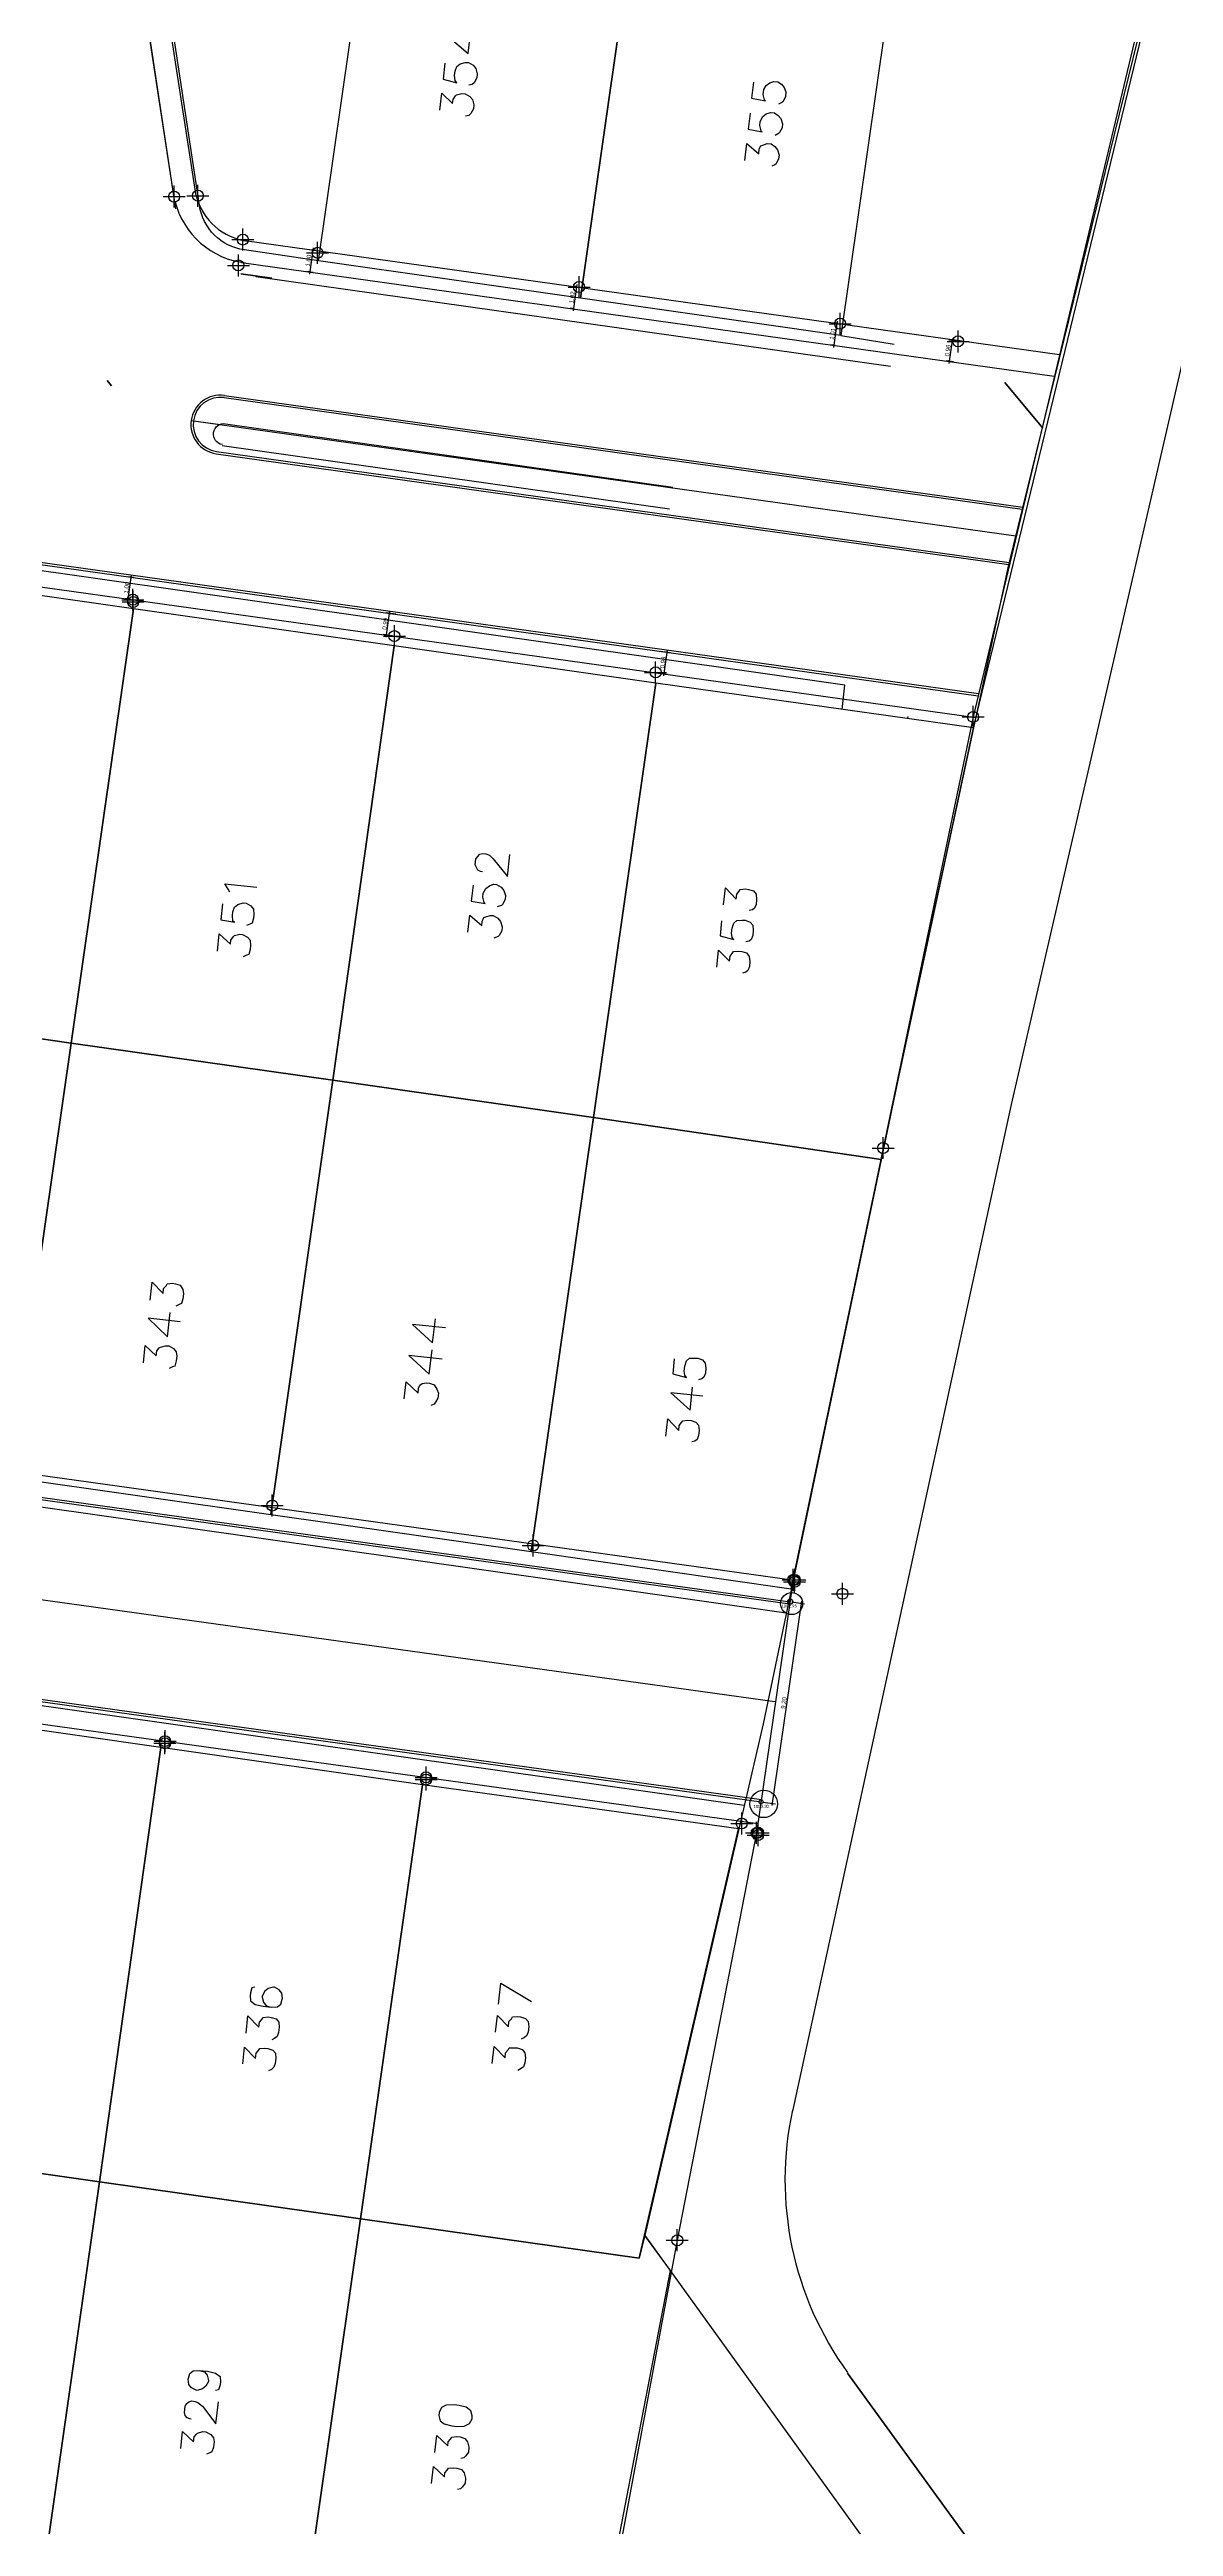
# Model space of a CAD drawing. Header units: metres. Extents: x -977055 to 805873, y -1033982 to 242021.
# Drawn here: x 1114.9 to 1166, y 920.1 to 1032.7 of the extents above; entities that cross this region are included whole.
import ezdxf

# ---------------------------------------------------------------- set-up
doc = ezdxf.new("R2010")
doc.units = ezdxf.units.M
for name, color, linetype in [('12-CONDICIONES EXISTENTES', 2, 'Continuous'), ('C-ROAD-PROF-TEXT', 11, 'Continuous'), ('NIVEL BORDILLO', 6, 'Continuous'), ('V-NODE', 1, 'Continuous')]:
    doc.layers.add(name, color=color, linetype=linetype)
doc.layers.add('PDF2_area escolar', color=7, linetype='Continuous', true_color=0x989898)
doc.layers.add('PDF_Geometry', color=7, linetype='Continuous', true_color=0x797979)
doc.styles.add('CITY2', font='stylu.ttf', dxfattribs={"height": 0.2})
doc.styles.add('MtXpl_Calibri', font='calibri.ttf')

# ---------------------------------------------------------------- blocks, each defined once
blk = doc.blocks.new('base')
at = {"layer": 'PDF_Geometry', "lineweight": 25, "extrusion": (-0.000787417, 0.063364, 0.99799), "elevation": 0.03}
for points in [[(-320.14, -199.51), (-317.65, -177.69), (-314.6, -157.33), (-312.34, -132.43), (-311, -117.52), (-303.8, -78.13), (-296.11, -43.91), (-287.33, -13.76), (-275.46, 35.07), (-264.94, 80.83)], [(-314.36, -197.29), (-299.6, -195.68), (-292.74, -194.19), (-282.66, -192.11), (-274.48, -190.36), (-258.04, -185.15), (-248.03, -180.61), (-240.54, -177.71), (-228.64, -174.04), (-222.73, -172.71), (-217.38, -171.04), (-209.93, -169.25), (-202.16, -164.76), (-196.2, -160.28), (-195.07, -159.82), (-178.09, -157.46), (-154.3, -156.61), (-136.67, -154.61), (-124.44, -153.16), (-118.07, -151.47), (-100.79, -146.65), (-80.95, -140.97), (-73.38, -139.33), (-61.69, -135.82), (-40.5, -131.6), (-37.73, -130.87), (-17.66, -129.44), (1.31, -127.46), (21.09, -124.93), (41.01, -122.83), (47.38, -123.46), (63.59, -123.19), (81.4, -124.31), (85.64, -96.07), (88.7, -66.39), (92.81, -40.78), (97.16, -22.39), (100.6, -1.56), (102.48, 8.32), (109.69, 37.36), (117.53, 76.62), (126.22, 115.64), (131.51, 149.59), (134.68, 173.97), (136.92, 195.59), (139.96, 229.68), (141.56, 250.68), (142.61, 271.37), (143.25, 283.21), (147.07, 312.94), (152.58, 355.63), (153.55, 396.04), (150.87, 418.02), (151.78, 438.64), (150.96, 458.03), (151.78, 438.64), (150.87, 418.02), (153.55, 396.04), (152.58, 355.63), (147.07, 312.94), (143.25, 283.21), (142.61, 271.37), (141.56, 250.68), (139.96, 229.68), (136.92, 195.59), (134.68, 173.97), (131.51, 149.59), (126.22, 115.64), (117.53, 76.62), (109.69, 37.36), (102.48, 8.32), (100.6, -1.56), (97.16, -22.39), (92.81, -40.78), (88.7, -66.39), (85.64, -96.07), (81.4, -124.31), (63.59, -123.19), (47.38, -123.46), (41.01, -122.83), (21.09, -124.93), (1.31, -127.46), (-17.66, -129.44), (-37.73, -130.87), (-40.5, -131.6), (-61.69, -135.82), (-73.38, -139.33), (-80.95, -140.97), (-100.79, -146.65), (-118.07, -151.47), (-124.44, -153.16), (-136.67, -154.61), (-154.3, -156.61), (-178.09, -157.46), (-195.07, -159.82), (-196.2, -160.28), (-202.16, -164.76), (-209.93, -169.25), (-217.38, -171.04), (-222.73, -172.71), (-228.64, -174.04), (-240.54, -177.71), (-248.03, -180.61), (-258.04, -185.15), (-274.48, -190.36), (-282.66, -192.11), (-292.74, -194.19), (-299.6, -195.68), (-314.36, -197.29), (-312.18, -178.45), (-309.15, -157.9), (-306.88, -132.9), (-305.82, -118), (-298.64, -78.8), (-291.06, -45.08), (-282.25, -15.12), (-275.64, 10.47), (-270.32, 33.9), (-263.82, 63.16), (-258.15, 86.41), (-284.42, 123.89)], [(-273.96, 17.88), (-283.11, -17.98)], [(-251.95, -13.76), (-250.44, -13.94), (-251.36, -13.13), (-251.49, -14.19)], [(-250.29, -12.71), (-250.2, -11.98), (-250.83, -11.81), (-250.75, -11.91), (-250.73, -12.14), (-250.75, -12.33), (-250.83, -12.55), (-250.98, -12.67), (-251.22, -12.73), (-251.36, -12.72), (-251.58, -12.6), (-251.7, -12.44), (-251.76, -12.2), (-251.74, -12.02), (-251.62, -11.8), (-251.52, -11.72), (-251.37, -11.69)], [(-264.31, -11.67), (-264.22, -10.94), (-264.85, -10.81), (-264.81, -10.86), (-264.75, -11.1), (-264.78, -11.33), (-264.89, -11.5), (-265.05, -11.62), (-265.24, -11.69), (-265.42, -11.67), (-265.59, -11.56), (-265.71, -11.4), (-265.78, -11.21), (-265.76, -10.98), (-265.64, -10.76), (-265.59, -10.72), (-265.44, -10.65)], [(-250.03, -10.56), (-250.13, -11.34), (-250.62, -10.86), (-250.65, -11.04), (-250.76, -11.21), (-250.81, -11.25), (-251.05, -11.32), (-251.19, -11.3), (-251.41, -11.18), (-251.53, -11.03), (-251.59, -10.79), (-251.57, -10.61), (-251.45, -10.39), (-251.35, -10.31), (-251.2, -10.28)], [(-264.14, -10.25), (-264.05, -9.52), (-264.68, -9.4), (-264.64, -9.45), (-264.58, -9.69), (-264.6, -9.87), (-264.72, -10.09), (-264.87, -10.21), (-265.07, -10.28), (-265.25, -10.25), (-265.42, -10.14), (-265.54, -9.99), (-265.61, -9.75), (-265.59, -9.57), (-265.47, -9.35), (-265.42, -9.31), (-265.27, -9.23)], [(-263.88, -8.1), (-263.97, -8.88), (-264.52, -8.4), (-264.54, -8.62), (-264.61, -8.76), (-264.7, -8.79), (-264.9, -8.86), (-265.08, -8.84), (-265.25, -8.72), (-265.37, -8.57), (-265.44, -8.33), (-265.41, -8.15), (-265.3, -7.93), (-265.24, -7.89), (-265.1, -7.82)], [(-244.44, -3.77), (-241.07, -4.31)], [(-241.57, -3.09), (-270.39, 1.35)], [(-268.15, -0.07), (-270.56, 0.35)], [(-268, 16.97), (-268.13, 15.87), (-179.14, 2.05), (-177.21, 3.48), (-171.28, 41.86)], [(-239.95, 4.6), (-260.25, 7.74)], [(-270.97, 17.33), (-270.96, 17.42)], [(-251.55, 24.17), (-251.46, 24.16), (-251.33, 24.1), (-251.29, 24), (-251.22, 23.85), (-251.25, 23.58), (-251.36, 23.45), (-251.42, 23.37), (-251.56, 23.34), (-251.7, 23.35), (-251.87, 23.42), (-252.04, 23.58), (-252.68, 24.4), (-252.8, 23.39)], [(-239.71, 25.48), (-239.62, 26.21), (-240.25, 26.33), (-240.17, 26.28), (-240.15, 26.04), (-240.17, 25.86), (-240.25, 25.64), (-240.4, 25.52), (-240.64, 25.45), (-240.78, 25.47), (-240.99, 25.59), (-241.11, 25.74), (-241.13, 25.98), (-241.11, 26.16), (-241.04, 26.38), (-240.94, 26.42), (-240.79, 26.49)], [(-240.05, 24.96), (-239.97, 24.82), (-239.82, 24.57), (-241.28, 24.74)], [(-251.11, 24.77), (-251.02, 25.5), (-251.65, 25.62), (-251.61, 25.57), (-251.55, 25.33), (-251.57, 25.15), (-251.69, 24.93), (-251.85, 24.81), (-252.04, 24.74), (-252.18, 24.76), (-252.39, 24.88), (-252.51, 25.03), (-252.58, 25.27), (-252.56, 25.45), (-252.44, 25.67), (-252.39, 25.71), (-252.19, 25.78)], [(-262.48, 25.81), (-262.58, 25.04), (-263.07, 25.56), (-263.1, 25.33), (-263.2, 25.2), (-263.26, 25.12), (-263.5, 25.1), (-263.63, 25.12), (-263.86, 25.19), (-263.98, 25.34), (-263.99, 25.58), (-263.97, 25.81), (-263.9, 25.98), (-263.8, 26.06), (-263.65, 26.09)], [(-250.85, 26.92), (-250.94, 26.14), (-251.49, 26.62), (-251.51, 26.44), (-251.58, 26.26), (-251.67, 26.23), (-251.87, 26.16), (-252.01, 26.17), (-252.22, 26.29), (-252.34, 26.45), (-252.41, 26.69), (-252.39, 26.87), (-252.27, 27.09), (-252.22, 27.13), (-252.02, 27.2)], [(-262.39, 26.54), (-262.31, 27.23), (-262.94, 27.4), (-262.86, 27.3), (-262.84, 27.11), (-262.86, 26.88), (-262.94, 26.66), (-263.09, 26.54), (-263.32, 26.52), (-263.46, 26.53), (-263.69, 26.61), (-263.81, 26.76), (-263.82, 26.99), (-263.8, 27.22), (-263.73, 27.4), (-263.63, 27.48), (-263.48, 27.51)], [(-239.45, 27.63), (-239.54, 26.85), (-240.04, 27.33), (-240.06, 27.15), (-240.18, 26.97), (-240.23, 26.93), (-240.47, 26.87), (-240.6, 26.89), (-240.82, 27.01), (-240.94, 27.16), (-240.96, 27.39), (-240.94, 27.58), (-240.87, 27.8), (-240.77, 27.83), (-240.62, 27.91)], [(-262.14, 28.65), (-262.23, 27.87), (-262.73, 28.39), (-262.76, 28.16), (-262.86, 28.04), (-262.92, 27.95), (-263.15, 27.93), (-263.29, 27.95), (-263.51, 28.02), (-263.63, 28.18), (-263.65, 28.41), (-263.63, 28.64), (-263.56, 28.82), (-263.46, 28.9), (-263.31, 28.93)], [(-236.19, 43.51), (-236.29, 42.69), (-236.78, 43.21), (-236.81, 42.98), (-236.92, 42.86), (-236.98, 42.77), (-237.21, 42.75), (-237.35, 42.77), (-237.57, 42.84), (-237.68, 43.04), (-237.71, 43.23), (-237.68, 43.46), (-237.61, 43.68), (-237.51, 43.72), (-237.36, 43.79)], [(-172.68, 43.79), (-264.94, 58.11)], [(-237.55, 44.51), (-236.09, 44.33), (-236.96, 45.18), (-237.1, 44.08)], [(-249.6, 44.94), (-248.1, 44.76), (-249.01, 45.61), (-249.15, 44.52)], [(-235.85, 46.35), (-235.94, 45.57), (-236.44, 46.05), (-236.47, 45.82), (-236.58, 45.69), (-236.63, 45.65), (-236.87, 45.59), (-237.01, 45.6), (-237.22, 45.72), (-237.34, 45.88), (-237.37, 46.07), (-237.34, 46.29), (-237.27, 46.52), (-237.17, 46.55), (-237.02, 46.63)], [(-249.43, 46.36), (-247.93, 46.18), (-248.84, 47.03), (-248.98, 45.93)], [(-259.99, 46.47), (-259.91, 47.16), (-260.54, 47.33), (-260.46, 47.22), (-260.44, 47.04), (-260.46, 46.81), (-260.54, 46.58), (-260.69, 46.46), (-260.92, 46.45), (-261.06, 46.46), (-261.28, 46.54), (-261.4, 46.69), (-261.42, 46.92), (-261.4, 47.15), (-261.33, 47.33), (-261.23, 47.41), (-261.08, 47.44)], [(-247.69, 48.14), (-247.78, 47.37), (-248.32, 47.89), (-248.35, 47.67), (-248.41, 47.53), (-248.51, 47.45), (-248.7, 47.43), (-248.84, 47.45), (-249.06, 47.52), (-249.18, 47.72), (-249.25, 47.91), (-249.22, 48.14), (-249.11, 48.31), (-249.05, 48.4), (-248.9, 48.47)], [(-261.27, 48.2), (-259.81, 48.03), (-260.68, 48.83), (-260.81, 47.78)], [(-259.57, 49.99), (-259.66, 49.21), (-260.16, 49.74), (-260.18, 49.51), (-260.29, 49.38), (-260.35, 49.3), (-260.58, 49.28), (-260.72, 49.3), (-260.94, 49.37), (-261.06, 49.52), (-261.08, 49.76), (-261.05, 49.99), (-260.99, 50.16), (-260.88, 50.24), (-260.74, 50.27)], [(-255.13, 108.39), (-164.82, 94.36), (-163.42, 92.48), (-169.4, 54.06), (-171.28, 52.66), (-262.92, 66.86)], [(-240.57, 74.88), (-240.43, 74.91), (-240.36, 75.13), (-240.34, 75.27), (-240.36, 75.5), (-240.57, 75.66), (-240.93, 75.75), (-241.3, 75.8), (-241.58, 75.79), (-241.73, 75.67), (-241.8, 75.44), (-241.81, 75.4), (-241.79, 75.16), (-241.67, 75.01), (-241.45, 74.89), (-241.41, 74.88), (-241.17, 74.95), (-241.01, 75.07), (-240.89, 75.29), (-240.89, 75.33), (-240.95, 75.57), (-241.07, 75.73), (-241.3, 75.8)], [(-251.64, 75.79), (-251.75, 74.83), (-253.13, 75.69)], [(-240.14, 76.96), (-240.23, 76.18), (-240.72, 76.7), (-240.75, 76.47), (-240.86, 76.35), (-240.92, 76.26), (-241.15, 76.24), (-241.29, 76.26), (-241.51, 76.33), (-241.63, 76.49), (-241.65, 76.72), (-241.62, 76.95), (-241.55, 77.13), (-241.45, 77.21), (-241.3, 77.28)], [(-251.48, 77.07), (-251.58, 76.3), (-252.07, 76.82), (-252.1, 76.59), (-252.21, 76.46), (-252.26, 76.38), (-252.5, 76.36), (-252.63, 76.38), (-252.86, 76.45), (-252.98, 76.6), (-253, 76.84), (-252.97, 77.07), (-252.9, 77.24), (-252.8, 77.32), (-252.65, 77.4)], [(-239.97, 78.37), (-240.06, 77.6), (-240.55, 78.12), (-240.58, 77.89), (-240.69, 77.77), (-240.75, 77.68), (-240.98, 77.66), (-241.12, 77.68), (-241.34, 77.75), (-241.46, 77.9), (-241.48, 78.14), (-241.45, 78.37), (-241.38, 78.54), (-241.28, 78.63), (-241.13, 78.7)], [(-251.31, 78.49), (-251.41, 77.71), (-251.9, 78.24), (-251.93, 78.01), (-252.04, 77.88), (-252.09, 77.79), (-252.33, 77.78), (-252.46, 77.79), (-252.69, 77.87), (-252.81, 78.02), (-252.83, 78.25), (-252.8, 78.48), (-252.73, 78.66), (-252.63, 78.74), (-252.48, 78.82)], [(-237.82, 92.31), (-238.05, 92.38), (-238.17, 92.53), (-238.23, 92.77), (-238.23, 92.82), (-238.11, 93.04), (-237.95, 93.16), (-237.71, 93.22), (-237.67, 93.21), (-237.45, 93.1), (-237.33, 92.94), (-237.31, 92.71), (-237.32, 92.66), (-237.39, 92.44), (-237.54, 92.32), (-237.82, 92.31), (-238.19, 92.35), (-238.55, 92.44), (-238.76, 92.6), (-238.78, 92.84), (-238.76, 92.98), (-238.69, 93.2), (-238.55, 93.23)], [(-237.42, 94.53), (-237.37, 94.52), (-237.24, 94.46), (-237.16, 94.36), (-237.13, 94.22), (-237.16, 93.94), (-237.23, 93.81), (-237.33, 93.73), (-237.47, 93.7), (-237.61, 93.72), (-237.74, 93.78), (-237.95, 93.94), (-238.55, 94.76), (-238.67, 93.75)], [(-236.93, 95.86), (-237.03, 95.08), (-237.52, 95.56), (-237.55, 95.33), (-237.66, 95.21), (-237.71, 95.17), (-237.95, 95.1), (-238.09, 95.12), (-238.31, 95.24), (-238.43, 95.39), (-238.45, 95.58), (-238.42, 95.81), (-238.35, 96.03), (-238.25, 96.07), (-238.1, 96.14)], [(-248.49, 96.19), (-248.58, 95.41), (-249.08, 95.89), (-249.1, 95.7), (-249.21, 95.58), (-249.26, 95.49), (-249.5, 95.47), (-249.64, 95.49), (-249.86, 95.56), (-249.98, 95.72), (-250.04, 95.96), (-250.02, 96.19), (-249.9, 96.36), (-249.8, 96.44), (-249.66, 96.47)], [(-248.31, 97.6), (-248.41, 96.83), (-248.91, 97.3), (-248.93, 97.12), (-249.04, 97), (-249.09, 96.91), (-249.33, 96.89), (-249.47, 96.91), (-249.69, 96.98), (-249.81, 97.13), (-249.87, 97.37), (-249.85, 97.6), (-249.73, 97.77), (-249.63, 97.85), (-249.49, 97.88)]]:
    blk.add_lwpolyline(points, dxfattribs=at)
for points in [[(-288.78, -37.33), (-289.09, -38.4), (-248.81, -44.7), (-238.39, -46.32, 0.502728), (-233.13, -41.16), (-237.96, -6.22)], [(-241.06, -4.31, -0.330917), (-239.05, -6.36), (-234.21, -41.31)], [(-239.96, 4.55, -0.999988), (-240.12, 3.6), (-260.42, 6.74)]]:
    blk.add_lwpolyline(points, format="xyb", dxfattribs=at)
for points in [[(-247.51, -23.52), (-259.39, -21.67), (-256.32, -1.92), (-244.44, -3.77)], [(-259.39, -21.67), (-271.23, -19.83), (-268.15, -0.07), (-256.32, -1.92)], [(-240.89, -3.22), (-242.3, -3)], [(-220.91, 29.89), (-232.74, 31.74), (-235.82, 11.98), (-223.94, 10.13)], [(-232.74, 31.74), (-244.62, 33.58), (-247.65, 13.82), (-235.82, 11.98)], [(-244.62, 33.58), (-256.46, 35.43), (-259.53, 15.67), (-247.65, 13.82)], [(-256.46, 35.43), (-269.51, 37.51), (-273.96, 17.88), (-259.53, 15.67)], [(-217.83, 49.65), (-229.66, 51.49), (-232.74, 31.74), (-220.91, 29.89)], [(-229.66, 51.49), (-241.55, 53.34), (-244.62, 33.58), (-232.74, 31.74)], [(-241.55, 53.34), (-253.38, 55.18), (-256.46, 35.43), (-244.62, 33.58)], [(-253.38, 55.18), (-265.17, 57.02), (-269.51, 37.51), (-256.46, 35.43)], [(-221.51, 81.81), (-233.39, 83.66), (-236.42, 63.9), (-224.59, 62.05)], [(-233.39, 83.66), (-245.23, 85.5), (-248.3, 65.75), (-236.42, 63.9)], [(-245.23, 85.5), (-257.89, 87.44), (-262.65, 67.94), (-248.3, 65.75)], [(-218.44, 101.56), (-230.32, 103.41), (-233.39, 83.66), (-221.51, 81.81)], [(-230.32, 103.41), (-242.15, 105.25), (-245.23, 85.5), (-233.39, 83.66)], [(-242.15, 105.25), (-255.35, 107.31), (-259.3, 88.03), (-258.15, 86.41), (-257.89, 87.44), (-245.23, 85.5)], [(-287.62, 121.63), (-267.3, 92.8)], [(-248.69, 94.5), (-248.75, 94.74), (-248.92, 94.89), (-249.28, 94.98), (-249.51, 95.01), (-249.83, 95), (-250.08, 94.89), (-250.2, 94.68), (-250.21, 94.54), (-250.15, 94.3), (-249.94, 94.14), (-249.62, 94.05), (-249.4, 94.02), (-249.02, 94.03), (-248.82, 94.14), (-248.71, 94.36)]]:
    blk.add_lwpolyline(points, close=True, dxfattribs=at)
at = {"layer": 'PDF_Geometry', "color": 6, "lineweight": 40, "extrusion": (-0.000787417, 0.063364, 0.99799), "elevation": 0.03}
for points in [[(-234.95, 1.81), (-234.75, 1.56)], [(-277.27, 4.27), (-275.58, 2.16)]]:
    blk.add_lwpolyline(points, dxfattribs=at)
blk = doc.blocks.new('*U4958')
at = {"color": 0, "linetype": 'ByBlock', "lineweight": -2, "transparency": 16777216}
for p, q in [((-1, 0), (1, 0)), ((0, -1), (0, 1))]:
    blk.add_line(p, q, dxfattribs=at)
blk.add_circle((0, 0), 0.5, dxfattribs=at)
blk = doc.blocks.new('_ArchTick')
at = {"color": 0, "linetype": 'ByBlock', "const_width": 0.15}
blk.add_lwpolyline([(-0.5, -0.5), (0.5, 0.5)], dxfattribs=at)

msp = doc.modelspace()

# ---------------------------------------------------------------- linework, layer by layer
for centre, radius in [((1148.61888, 962.05645), 0.50164), ((1147.35082, 952.94425), 0.62405)]:
    msp.add_circle(centre, radius)
at = {"layer": '12-CONDICIONES EXISTENTES', "color": 5}
for p, q in [((1123.59643, 1023.0678, 998.561), (1160.56484, 1017.89648, 998.561)), ((1123.74813, 1024.05631, 998.561), (1160.80744, 1018.87228, 998.561)), ((1061.94828, 1016.76753, 998.561), (1157.119, 1003.4546, 998.561)), ((1061.97545, 1016.66275, 998.561), (1157.10514, 1003.35556, 998.561)), ((1061.97545, 1016.66275, 998.561), (1157.10514, 1003.35556, 998.561)), ((1122.81296, 1016.91703, 998.561), (1159.11017, 1011.8396, 998.561)), ((1122.82681, 1017.01606, 998.561), (1159.13413, 1011.93722, 998.561)), ((1062.14872, 1015.62878, 998.561), (1156.99655, 1002.36101, 998.561)), ((1121.31409, 1015.87462, 998.561), (1158.81298, 1010.6291, 998.561)), ((1121.31409, 1015.87462, 1000.079), (1122.64117, 1015.68898, 1000.079)), ((1122.45554, 1014.3619, 998.561), (1158.49183, 1009.32098, 998.561)), ((1122.46939, 1014.46094, 998.561), (1158.5158, 1009.4186, 998.561))]:
    msp.add_line(p, q, dxfattribs=at)
for radius in [1.34, 1.24]:
    msp.add_arc((1122.64117, 1015.68898, 998.561), radius, 82.036867, 262.036867, dxfattribs=at)
at = {"layer": 'NIVEL BORDILLO', "color": 2}
for p, q in [((1120.57615, 1025.81093, 1000.079), (1115.13929, 1061.02483, 1000.079)), ((1121.54384, 1026.0969, 1000.079), (1116.18263, 1060.82089, 1000.079)), ((1165.467, 1038.401, 997.634), (1156.875, 1002.391, 997.634)), ((1156.875, 1002.391, 997.634), (1152.781, 982.78, 997.634)), ((1152.781, 982.78, 997.634), (1148.696, 963.138, 997.634)), ((1055.70178, 976.08619, 1002.422), (1148.63357, 963.14167, 1002.422)), ((1056.10631, 974.91923, 1002.422), (1148.53802, 962.04436, 1002.422)), ((1056.16114, 975.01256, 1002.422), (1148.55182, 962.1434, 1002.422)), ((1054.92921, 970.53974, 1002.422), (1147.861, 957.59522, 1002.422)), ((1053.25494, 966.12854, 1002.422), (1147.2319, 953.03844, 1002.422)), ((1054.83393, 966.00957, 1002.422), (1147.2457, 953.13748, 1002.422)), ((1054.84891, 964.89686, 1002.422), (1147.08843, 952.04877, 1002.422)), ((1148.696, 963.138, 997.634), (1147.027, 951.625, 997.634)), ((1147.027, 951.625, 997.634), (1143.422, 933.093, 997.634)), ((1143.422, 933.093, 997.634), (1139.611, 912.719, 997.634))]:
    msp.add_line(p, q, dxfattribs=at)
at = {"layer": 'NIVEL BORDILLO', "color": 1}
for p, q in [((1126.86005, 1023.72198), (1126.6938, 1022.53355)), ((1138.85614, 1022.06038), (1138.68763, 1020.85579)), ((1150.69822, 1020.39543), (1150.53087, 1019.19911)), ((1155.93525, 1019.61075), (1155.77505, 1018.46553)), ((1118.42716, 1007.65502), (1118.59345, 1008.84373)), ((1130.18208, 1006.01819), (1130.34734, 1007.19954)), ((1142.81571, 1004.26291), (1142.97932, 1005.43252)), ((1149.07075, 962.16922), (1147.72214, 952.86632))]:
    msp.add_line(p, q, dxfattribs=at)
at = {"layer": 'NIVEL BORDILLO', "color": 1, "linetype": 'Continuous'}
for p, q in [((1126.99536, 1023.60207), (1126.69764, 1023.64372)), ((1126.85682, 1022.61172), (1126.5591, 1022.65336)), ((1138.87277, 1021.95708), (1138.69373, 1021.98213)), ((1138.73197, 1020.95056), (1138.55293, 1020.97561)), ((1150.74377, 1020.28808), (1150.53581, 1020.31717)), ((1150.60413, 1019.28983), (1150.39617, 1019.31892)), ((1155.97928, 1018.53793), (1155.64035, 1018.58534)), ((1156.11177, 1019.48508), (1155.77284, 1019.53249)), ((1118.72235, 1008.72473), (1118.43104, 1008.76548)), ((1118.58377, 1007.73408), (1118.29246, 1007.77483)), ((1130.61332, 1007.06136), (1130.18493, 1007.12129)), ((1130.47577, 1006.07808), (1130.04738, 1006.13801)), ((1142.65113, 1005.37746), (1143.11402, 1005.3127)), ((1142.51523, 1004.40592), (1142.97812, 1004.34117)), ((1148.63099, 962.13193), (1149.20485, 962.04874)), ((1147.31107, 953.02696), (1147.88493, 952.94377))]:
    msp.add_line(p, q, dxfattribs=at)
at = {"layer": 'NIVEL BORDILLO', "color": 2}
for centre, radius in [((1148.55182, 962.1434, 1002.422), 0.11607), ((1147.2319, 953.03844, 1002.422), 0.09326)]:
    msp.add_circle(centre, radius, dxfattribs=at)
for radius in [3.74458, 2.74458]:
    msp.add_arc((1124.20654, 1026.76234, 1000.079), radius, 194.0315739, 263.688419, dxfattribs=at)
at = {"layer": 'PDF_Geometry', "lineweight": 25, "extrusion": (-0.000787417, 0.063364, 0.99799)}
msp.add_arc((-1174.84152, -855.82041, 1060.76006), 14.98539, 347.0766803, 35.1638246, dxfattribs=at)

# ---------------------------------------------------------------- block references
at = {"layer": 'NIVEL BORDILLO', "color": 1}
for p, xscale, yscale, zscale, rotation in [((1126.84619, 1023.62294), 0.1, 0.1, 0.1, 82.036866956252), ((1126.70766, 1022.63258), 0.1, 0.1, 0.1, 262.0368669562521), ((1138.84228, 1021.96135), 0.1, 0.1, 0.1, 82.03686695625281), ((1138.70149, 1020.95483), 0.1, 0.1, 0.1, 262.0368669562528), ((1150.68437, 1020.29639), 0.1, 0.1, 0.1, 82.03686695625903), ((1150.54473, 1019.29814), 0.1, 0.1, 0.1, 262.036866956259), ((1155.7889, 1018.56456), 0.1, 0.1, 0.1, 262.0368669562541), ((1155.9214, 1019.51171), 0.1, 0.1, 0.1, 82.0368669562541), ((1118.57959, 1008.7447), 0.1, 0.1, 0.1, 82.03686695625535), ((1118.44102, 1007.75405), 0.1, 0.1, 0.1, 262.0368669562553), ((1130.19594, 1006.11723), 0.1, 0.1, 0.1, 262.0368669562481), ((1130.33348, 1007.10051), 0.09999999999999995, 0.09999999999999995, 0.09999999999999995, 82.03686695624815), ((1142.96547, 1005.33348), 0.1, 0.1, 0.1, 82.03686695624523), ((1142.82957, 1004.36195), 0.1, 0.1, 0.1, 262.0368669562452), ((1149.0564, 962.07026), 0.1, 0.1, 0.1, 81.75148932283656), ((1147.73648, 952.96529), 0.1, 0.1, 0.1, 261.7514893228366)]:
    msp.add_blockref('_ArchTick', p, dxfattribs=dict(at, xscale=xscale, yscale=yscale, zscale=zscale, rotation=rotation))
at = {"layer": 'PDF2_area escolar'}
msp.add_blockref('base', (882.736, 1016.336, 999.038), dxfattribs=at)
at = {"layer": 'V-NODE', "color": 2, "lineweight": -2, "xscale": 0.5, "yscale": 0.5, "zscale": 0.5}
for p in [(1120.538, 1026.058, 1000.079), (1121.619, 1026.099, 1000.208), (1123.665, 1024.103, 1000.351), (1123.46, 1022.927, 1000.33), (1127.062, 1023.501, 1000.528), (1138.952, 1021.946, 1000.934), (1150.823, 1020.277, 1001.136), (1156.191, 1019.474, 1001.254), (1118.663, 1007.723, 1000.525), (1118.675, 1007.62, 1000.5), (1130.555, 1006.067, 1001.167), (1142.436, 1004.417, 1001.746), (1156.875, 1002.391, 1002.043), (1152.781, 982.78, 1003.026), (1125.001, 966.516, 1002.534), (1136.868, 964.699, 1003.182), (1148.696, 963.138, 1003.778), (1148.756, 963.047, 1003.799), (1148.763, 963.137, 1003.832), (1150.933, 962.502, 1004.369), (1120.123, 955.703, 1003.156), (1120.125, 955.798, 1003.186), (1131.995, 954.053, 1003.445), (1131.996, 954.151, 1003.477), (1146.353, 952.054, 1004.222), (1147.027, 951.625, 1004.709), (1147.091, 951.633, 1004.764), (1147.098, 951.528, 1004.732), (1143.422, 933.093, 1006.024)]:
    msp.add_blockref('*U4958', p, dxfattribs=at)

# ---------------------------------------------------------------- texts
at = {"layer": 'C-ROAD-PROF-TEXT', "color": 2, "style": 'MtXpl_Calibri'}
for s, p in [('1002.95', (1148.15327, 961.87291, 997.634)), ('1003.30', (1146.88341, 952.75801))]:
    msp.add_text(s, height=0.1375, rotation=0.5711077, dxfattribs=at).set_placement(p)
at = {"layer": 'NIVEL BORDILLO', "color": 2, "char_height": 0.2, "attachment_point": 5, "style": 'CITY2'}
for s, insert, rotation in [('\\A1;1.00', (1126.64463, 1023.14627), 82.036867), ('\\A1;1.02', (1138.63959, 1021.4766), 82.036867), ('\\A1;1.01', (1150.48225, 1019.81577), 82.036867), ('\\A1;0.96', (1155.72198, 1019.05677), 82.036867), ('\\A1;1.00', (1118.37801, 1008.26788), 82.036867), ('\\A1;0.99', (1130.13198, 1006.62743), 82.036867), ('\\A1;0.98', (1142.76464, 1004.8663), 82.036867), ('\\A1;9.20', (1148.2638, 957.537), 81.7514893)]:
    msp.add_mtext(s, dxfattribs=dict(at, insert=insert, rotation=rotation))

doc.saveas('drawing.dxf')
